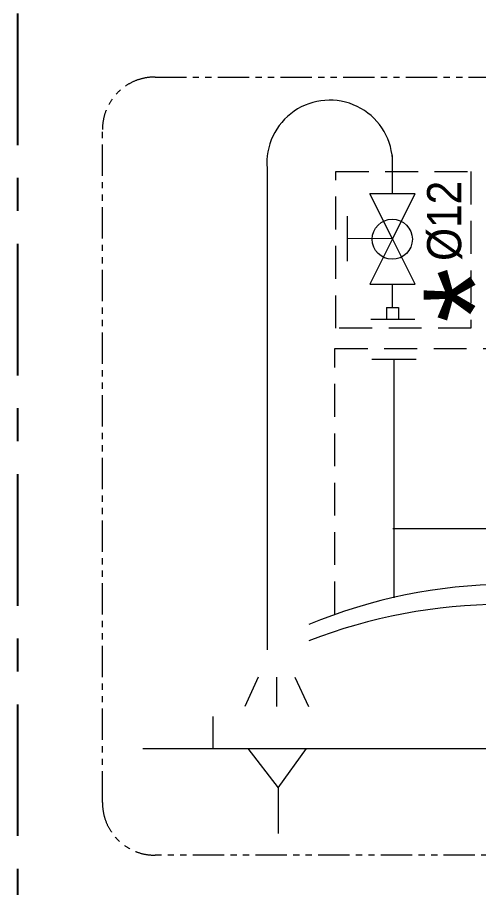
# Model space of a CAD drawing. Extents: x -1315200 to -1014507, y 2616811 to 2674779.
# Drawn here: x -1230228 to -1228477, y 2648466 to 2651772 of the extents above; entities that cross this region are included whole.
import ezdxf

# ---------------------------------------------------------------- set-up
doc = ezdxf.new("R2010")
doc.units = 0
doc.header["$LTSCALE"] = 25
doc.header["$MEASUREMENT"] = 0
for name, pattern in [('CENTER', [7, 4, -1, 1, -1]), ('DASHED', [0.75, 0.5, -0.25]), ('PHANTOM2', [31.75, 15.875, -3.175, 3.175, -3.175, 3.175, -3.175])]:
    doc.linetypes.add(name, pattern=pattern)
doc.layers.get('0').update_dxf_attribs({"linetype": 'CONTINUOUS', "lineweight": 9})
doc.layers.add('0.1 Defpoints', color=7, linetype='CONTINUOUS', plot=False)
doc.layers.add('0.3 Text', color=7, linetype='CONTINUOUS')
doc.styles.add('ARIAL', font='arial.ttf')
doc.styles.get("Standard").update_dxf_attribs({"font": '', "width": 0.95, "height": 250})
doc.styles.get('Standard').set_extended_font_data('Gulim')

msp = doc.modelspace()

# ---------------------------------------------------------------- linework, layer by layer
at = {"color": 9, "linetype": 'PHANTOM2', "ltscale": 0.3}
for p, q in [((-1229705.4, 2651545.1), (-1226109.4, 2651545.1)), ((-1229905.4, 2648788.6), (-1229905.4, 2651345.1)), ((-1226109.4, 2648588.6), (-1229705.4, 2648588.6))]:
    msp.add_line(p, q, dxfattribs=at)
at = {"color": 9}
for p, q in [((-1228804.1, 2651101.9), (-1228804.1, 2651247.3)), ((-1229280.1, 2651198.1), (-1229280.1, 2649368.5)), ((-1228804.1, 2650930.2), (-1228890, 2651101.9)), ((-1228718.3, 2651101.9), (-1228890, 2651101.9)), ((-1228804.1, 2650930.2), (-1228718.3, 2651101.9)), ((-1228975.3, 2650845.3), (-1228974.3, 2651017)), ((-1228803.1, 2650930.2), (-1228974.8, 2650931.2)), ((-1228804.1, 2650930.2), (-1228890, 2650758.5)), ((-1228804.8, 2650931.7), (-1228804.8, 2650928.8)), ((-1228804.1, 2650930.2), (-1228804.1, 2650930.2)), ((-1228718.3, 2650758.5), (-1228804.1, 2650930.2)), ((-1228803.6, 2650929.3), (-1228803.6, 2650931.2)), ((-1228890, 2650758.5), (-1228718.3, 2650758.5)), ((-1228803.5, 2650669.9), (-1228803.5, 2650758.5)), ((-1228826.2, 2650669.9), (-1228780.7, 2650669.9)), ((-1228826.2, 2650669.9), (-1228826.2, 2650623.9)), ((-1228780.7, 2650669.9), (-1228780.7, 2650623.9)), ((-1228719, 2650623.9), (-1228886.5, 2650623.9)), ((-1228714.5, 2650471.9), (-1228882, 2650471.9)), ((-1228798.2, 2650471.9), (-1228798.2, 2649566.1)), ((-1228802.5, 2649829.4), (-1228443.4, 2649829.6)), ((-1229313.4, 2649264.6), (-1229365.1, 2649153.9)), ((-1229244.1, 2649264.6), (-1229244.1, 2649153.9)), ((-1229174.8, 2649264.6), (-1229123, 2649153.9)), ((-1229485.7, 2649115), (-1229485.7, 2648994.2)), ((-1229752.5, 2648994.2), (-1226140.3, 2648994.2)), ((-1229353.5, 2648994.2), (-1229237.8, 2648844.8)), ((-1229237.8, 2648844.8), (-1229130.8, 2648994.2)), ((-1229237.8, 2648844.8), (-1229237.8, 2648670.8))]:
    msp.add_line(p, q, dxfattribs=at)
at = {"color": 9, "linetype": 'DASHED', "lineweight": 15, "ltscale": 10}
for p, q in [((-1229022.5, 2649503.8), (-1229022.5, 2650514.1)), ((-1229022.5, 2650514.1), (-1226260.6, 2650514.1))]:
    msp.add_line(p, q, dxfattribs=at)
msp.add_lwpolyline([(-1229018.9, 2651185.6), (-1228505.9, 2651185.6), (-1228505.9, 2650590.6), (-1229018.9, 2650590.6)], close=True, dxfattribs=at)
at = {"color": 9}
msp.add_circle((-1228804.8, 2650928.8), 76.3, dxfattribs=at)
at = {"color": 9, "linetype": 'PHANTOM2', "ltscale": 0.3}
for centre, start, end in [((-1229705.4, 2651345.1), 90, 180), ((-1229705.4, 2648788.6), 180, 270)]:
    msp.add_arc(centre, 200, start, end, dxfattribs=at)
at = {"color": 9}
for centre, radius, start, end in [((-1229042.3, 2651218.4), 238.7, 3.7494, 184.9011), ((-1228350.6, 2647605.4), 2012.9, 68.9474, 112.5228), ((-1228384.6, 2647511.3), 2030, 69.1123, 111.2868)]:
    msp.add_arc(centre, radius, start, end, dxfattribs=at)
at = {"layer": '0.1 Defpoints', "color": 252, "linetype": 'CENTER', "ltscale": 5, "true_color": 0x939598}
msp.add_line((-1230228.1, 2660536.6), (-1230228.1, 2635062.8), dxfattribs=at)

# ---------------------------------------------------------------- texts
at = {"color": 9, "linetype": 'DASHED', "lineweight": 15, "ltscale": 20, "style": 'ARIAL'}
msp.add_text('*', height=384.9, rotation=90, dxfattribs=at).set_placement((-1228300.1, 2650611.4))
at = {"layer": '0.3 Text', "color": 9, "width": 0.95}
msp.add_text('Ø12', height=129.6, rotation=90, dxfattribs=at).set_placement((-1228543, 2650846.4))

doc.saveas('drawing.dxf')
